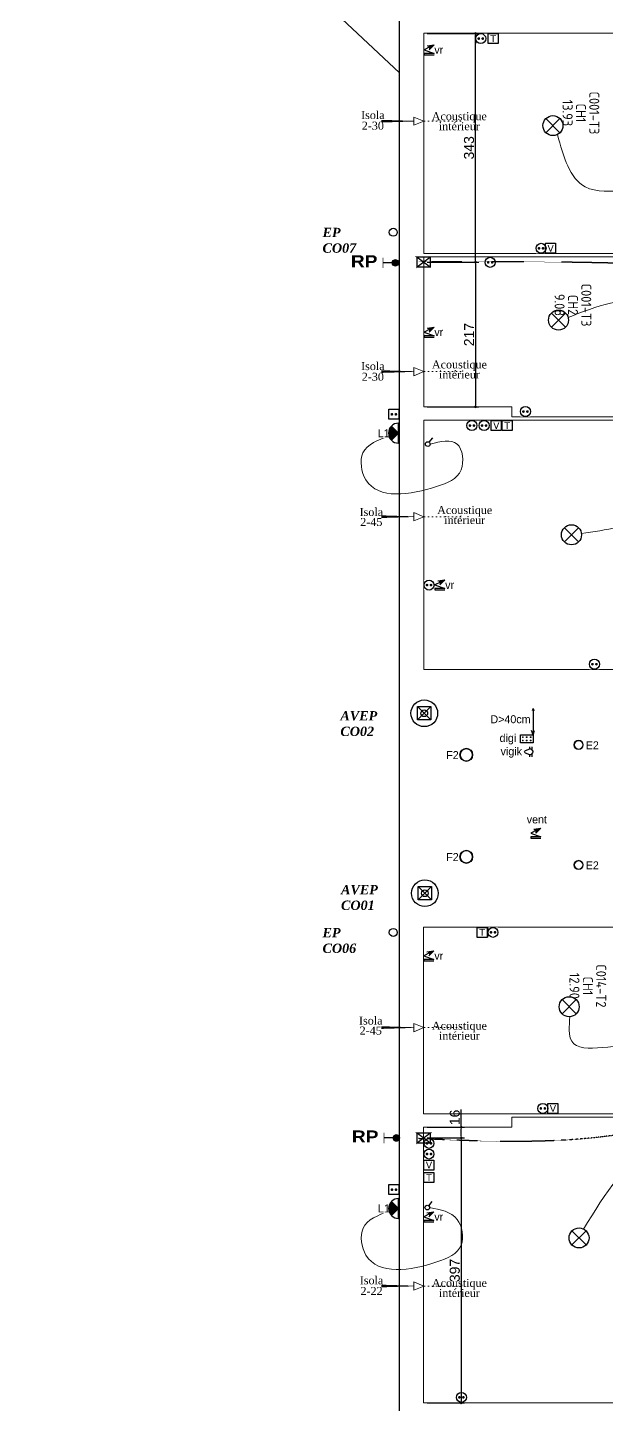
# Model space of a CAD drawing. Header units: millimetres. Extents: x 454430 to 532383, y -370512 to -310890.
# Drawn here: x 455041 to 463723, y -349450 to -328806 of the extents above; entities that cross this region are included whole.
import ezdxf

# ---------------------------------------------------------------- set-up
doc = ezdxf.new("R2010")
doc.units = ezdxf.units.MM
doc.set_wipeout_variables(frame=1)
doc.linetypes.add('ACAD_ISO03W100', pattern=[30, 12, -18])
doc.linetypes.add('prlm_ef', pattern=[0.165, 0.1, -0.065])
doc.layers.add('_GAZELEC-BOITE INCORPO', color=36, linetype='Continuous', lineweight=18)
for name, color, linetype in [('prlm-EAU-EF', 161, 'Continuous'), ('prlm-EAU-EPEXT', 145, 'Continuous'), ('prlm-ELEC-CFA', 181, 'Continuous'), ('prlm-ELEC-CFO', 201, 'Continuous'), ('prlm-VMC', 93, 'Continuous')]:
    doc.layers.add(name, color=color, linetype=linetype)
doc.layers.add('prlm-xpoly', color=7, linetype='Continuous', plot=False)
doc.layers.add('prlm-ZEROPLOT', color=254, linetype='Continuous', plot=False)
doc.styles.add('Arial', font='arial.ttf')
doc.styles.add('prlm-eau-ef', font='ariblk.ttf', dxfattribs={"height": 18})
doc.styles.add('prlm-eau-ep', font='timesbi.ttf', dxfattribs={"height": 18})
doc.styles.add('prlm-elec-cfa', font='comic.ttf', dxfattribs={"height": 12})
doc.styles.add('prlm-elec-cfo', font='comic.ttf', dxfattribs={"height": 12})
doc.styles.add('prlm-vmc', font='pala.ttf', dxfattribs={"height": 14})
doc.styles.add('prlm-xpoly', font='isocp.shx', dxfattribs={"height": 15})
doc.styles.get("Standard").update_dxf_attribs({"font": 'arial.ttf'})
doc.dimstyles.new('200', dxfattribs={"dimtxt": 150, "dimasz": 25, "dimexe": 50, "dimexo": 50, "dimgap": 20, "dimtad": 1, "dimdec": 0, "dimlfac": 0.1, "dimdsep": 46, "dimtxsty": 'Arial', "dimblk1": 'DOTBLANK', "dimblk2": 'DOTBLANK', "dimsah": 1, "dimcen": 25, "dimclrd": 5, "dimclre": 5, "dimadec": 0, "dimazin": 0, "dimtfac": 1, "dimtdec": 0, "dimtmove": 0, "dimatfit": 3, "dimldrblk": 'DOTBLANK', "dimfxl": 50, "dimtolj": 1, "dimtzin": 0, "dimarcsym": 0})

# ---------------------------------------------------------------- blocks, each defined once
blk = doc.blocks.new('xi.VR')
at = {"layer": 'prlm-ELEC-CFO', "lineweight": 5}
blk.add_hatch(color=0, dxfattribs=at).paths.add_polyline_path([(-3, 6), (-0.1, 3.7), (0, 0), (7.5, 7.5)])
at = {"layer": 'prlm-ELEC-CFO', "color": 0}
for points in [[(1, 4.2), (-7.5, 0), (7.5, -5.5), (-7.5, -5.5), (-7.5, -7.5), (7.5, -7.5)], [(-3, 6), (7.5, 7.5), (0, 0)]]:
    blk.add_lwpolyline(points, dxfattribs=at)
blk = doc.blocks.new('xi.PC')
at = {"color": 0, "lineweight": 5}
blk.add_wipeout([(-7.5, -7.5), (7.5, -7.5), (7.5, 7.5), (-7.5, 7.5)], dxfattribs=at).dxf.layer = 'prlm-ELEC-CFO'
at = {"layer": 'prlm-ELEC-CFO', "color": 0, "linetype": 'ByBlock', "lineweight": 5, "const_width": 2}
for points in [[(-4, 0, 1), (-2, 0, 1)], [(2, 0, 1), (4, 0, 1)]]:
    blk.add_lwpolyline(points, format="xyb", close=True, dxfattribs=at)
at = {"layer": 'prlm-ELEC-CFO', "color": 0, "linetype": 'ByBlock', "lineweight": -2}
blk.add_circle((0, 0), 7.5, dxfattribs=at)
blk = doc.blocks.new('xi.PTCE')
at = {"layer": 'prlm-ELEC-CFO', "color": 0}
for points in [[(-10.6, 10.6), (10.6, -10.6)], [(10.6, 10.6), (-10.6, -10.6)]]:
    blk.add_lwpolyline(points, dxfattribs=at)
at = {"layer": 'prlm-ELEC-CFO', "color": 0, "linetype": 'ByBlock'}
blk.add_circle((0, 0), 15, dxfattribs=at)
blk = doc.blocks.new('xi.lumF')
at = {"layer": 'prlm-ELEC-CFO', "color": 0, "linetype": 'ByBlock', "lineweight": 13}
for radius in [10, 8.95]:
    blk.add_circle((0, 0), radius, dxfattribs=at)
blk = doc.blocks.new('xi.vent')
at = {"layer": 'prlm-ELEC-CFO', "lineweight": 5}
blk.add_hatch(color=0, dxfattribs=at).paths.add_polyline_path([(-3, 6), (-0.1, 3.7), (0, 0), (7.5, 7.5)])
at = {"layer": 'prlm-ELEC-CFO', "color": 0}
blk.add_lwpolyline([(1, 4.2), (-7.5, 0), (7.5, -5.5), (-7.5, -5.5), (-7.5, -7.5), (7.5, -7.5)], dxfattribs=at)
at = {"layer": 'prlm-ELEC-CFO', "color": 0, "lineweight": 5, "flags": 128}
blk.add_lwpolyline([(-3, 6), (-0.1, 3.7), (0, 0), (7.5, 7.5)], close=True, dxfattribs=at)
blk = doc.blocks.new('xi.lumE')
at = {"layer": 'prlm-ELEC-CFO', "color": 0, "linetype": 'ByBlock', "lineweight": 13}
for radius in [7, 6.25]:
    blk.add_circle((0, 0), radius, dxfattribs=at)
blk = doc.blocks.new('xi.avext')
at = {"layer": 'prlm-EAU-EPEXT'}
blk.add_lwpolyline([(-10, 10), (10, 10), (10, -10), (-10, -10)], close=True, dxfattribs=at)
for points in [[(-10, 10), (10, -10)], [(-10, -10), (10, 10)]]:
    blk.add_lwpolyline(points, dxfattribs=at)
blk.add_circle((0, 0), 5, dxfattribs=at)
at = {"layer": 'prlm-ZEROPLOT'}
blk.add_circle((0, 0), 20, dxfattribs=at)
blk = doc.blocks.new('xi.epext')
at = {"layer": 'prlm-EAU-EPEXT', "color": 0, "linetype": 'ByBlock', "lineweight": -2}
blk.add_circle((0, 0), 5, dxfattribs=at)
blk = doc.blocks.new('xi.EA')
at = {"layer": 'prlm-VMC', "color": 0, "linetype": 'ByBlock', "lineweight": 5, "flags": 128}
blk.add_lwpolyline([(-6.2, -15), (6.2, -15), (0, 0)], close=True, dxfattribs=at)
at = {"layer": 'prlm-VMC', "color": 0, "linetype": 'ByBlock', "lineweight": -2, "flags": 128}
blk.add_lwpolyline([(0, -15, 1, 4, 0), (0, -63.6, 1, 1, 0)], format="xyseb", dxfattribs=at)
at = {"layer": 'prlm-VMC', "color": 0, "linetype": 'ByBlock', "lineweight": 5}
blk.add_solid([(0, 0), (6.2, -15), (-6.2, -15), (0, 0)], dxfattribs=at)
at = {"layer": 'prlm-ZEROPLOT', "color": 250, "linetype": 'ACAD_ISO03W100', "lineweight": 0, "ltscale": 0.2}
blk.add_lwpolyline([(0, 0), (0, 60)], dxfattribs=at)
blk = doc.blocks.new('xi.rp')
at = {"layer": 'prlm-EAU-EF', "lineweight": 5}
h = blk.add_hatch(color=0, dxfattribs=at)
edge = h.paths.add_edge_path()
edge.add_arc((0, 5), 5, 0, 360)
at = {"layer": 'prlm-EAU-EF', "color": 0, "const_width": 1, "flags": 128}
blk.add_lwpolyline([(-7.8, 23.5), (7.8, 23.5)], dxfattribs=at)
at = {"layer": 'prlm-EAU-EF', "color": 0, "flags": 128}
blk.add_lwpolyline([(0, 5), (0, 23.5)], dxfattribs=at)
at = {"layer": 'prlm-EAU-EF', "color": 0, "lineweight": 5}
blk.add_circle((0, 5), 5, dxfattribs=at)
blk = doc.blocks.new('xi.TEL')
at = {"layer": 'prlm-ELEC-CFA', "color": 0, "linetype": 'ByBlock', "lineweight": -2, "flags": 128}
blk.add_lwpolyline([(-7.5, 7.5), (7.5, 7.5), (7.5, -7.5), (-7.5, -7.5)], close=True, dxfattribs=at)
at = {"layer": 'prlm-ELEC-CFA', "color": 0, "linetype": 'ByBlock', "insert": (0, 0), "char_height": 10, "width": 11.36, "attachment_point": 5}
blk.add_mtext('{\\fVerdana|b0|i0|c0|p34;T}', dxfattribs=at)
blk = doc.blocks.new('xi.TV')
at = {"layer": 'prlm-ELEC-CFA', "color": 0, "linetype": 'ByBlock', "lineweight": -2, "flags": 128}
blk.add_lwpolyline([(-7.5, 7.5), (7.5, 7.5), (7.5, -7.5), (-7.5, -7.5)], close=True, dxfattribs=at)
at = {"layer": 'prlm-ELEC-CFA', "color": 0, "linetype": 'ByBlock', "insert": (0, 0), "char_height": 10, "width": 11.36, "attachment_point": 5}
blk.add_mtext('{\\fVerdana|b0|i0|c0|p34;V}', dxfattribs=at)
blk = doc.blocks.new('xi.digi')
at = {"layer": 'prlm-ELEC-CFA', "color": 0}
blk.add_lwpolyline([(6.1, -9.5), (-6.1, -9.5), (-6.1, 9.5), (6.1, 9.5)], close=True, dxfattribs=at)
at = {"layer": 'prlm-ELEC-CFA', "color": 0, "linetype": 'ByBlock', "lineweight": 9}
for points in [[(-3.1, 5.2), (-1.8, 5.2), (-1.8, 6.5), (-3.1, 6.5)], [(-3.1, -0.6), (-1.8, -0.6), (-1.8, 0.6), (-3.1, 0.6)], [(3.1, 5.2), (1.8, 5.2), (1.8, 6.5), (3.1, 6.5)], [(3.1, -0.6), (1.8, -0.6), (1.8, 0.6), (3.1, 0.6)], [(-3.1, -5.2), (-1.8, -5.2), (-1.8, -6.5), (-3.1, -6.5)], [(3.1, -5.2), (1.8, -5.2), (1.8, -6.5), (3.1, -6.5)]]:
    blk.add_lwpolyline(points, close=True, dxfattribs=at)
blk = doc.blocks.new('xi.vigik')
at = {"layer": 'prlm-ELEC-CFA', "color": 0, "linetype": 'ByBlock', "lineweight": -2, "flags": 128}
for points in [[(-7.6, 4.1), (-3.1, 4.1)], [(-4.5, 1.1), (-7.6, 1.1)], [(2.8, 4.1), (7.4, 4.1)], [(7.4, 1.1), (4, 1.1)]]:
    blk.add_lwpolyline(points, dxfattribs=at)
blk.add_lwpolyline([(-2, -5.2), (-4.5, 1.1, -0.314408), (-4, 3.3), (-1.4, 5.6, -0.398895), (1.3, 5.5), (3.6, 3.3, -0.290522), (4.1, 1.2), (1.8, -5.2, -0.689852)], format="xyb", close=True, dxfattribs=at)
blk = doc.blocks.new('xi.SA')
at = {"layer": 'prlm-ELEC-CFO', "color": 0}
blk.add_lwpolyline([(0.2, -1.3), (5.5, 5.3)], dxfattribs=at)
blk.add_circle((-2, -4), 3.5, dxfattribs=at)
blk = doc.blocks.new('xi.LUM1')
at = {"layer": 'prlm-ELEC-CFO', "linetype": 'ByBlock', "lineweight": 5}
blk.add_hatch(color=0, dxfattribs=at).paths.add_polyline_path([(10.6, 10.6, 0.414214), (-10.6, 10.6), (0, 0)])
at = {"layer": 'prlm-ELEC-CFO', "color": 0, "linetype": 'ByBlock', "lineweight": -2, "flags": 128}
blk.add_lwpolyline([(15, 0, 1), (-15, 0)], format="xyb", close=True, dxfattribs=at)
at = {"layer": 'prlm-ELEC-CFO', "color": 0}
blk.add_lwpolyline([(-10.6, 10.6), (0, 0), (10.6, 10.6)], dxfattribs=at)
blk = doc.blocks.new('xi.PC-EXT')
at = {"layer": 'prlm-ELEC-CFO', "color": 0, "linetype": 'ByBlock', "lineweight": -2, "flags": 128}
blk.add_lwpolyline([(-7.5, 7.5), (7.5, 7.5), (7.5, -7.5), (-7.5, -7.5)], close=True, dxfattribs=at)
at = {"layer": 'prlm-ELEC-CFO', "color": 0, "linetype": 'ByBlock', "lineweight": 5, "const_width": 2}
for points in [[(-4, 0, 1), (-2, 0, 1)], [(2, 0, 1), (4, 0, 1)]]:
    blk.add_lwpolyline(points, format="xyb", close=True, dxfattribs=at)
blk = doc.blocks.new('_DOTBLANK')
at = {"color": 0, "linetype": 'ByBlock'}
blk.add_line((-0.5, 0), (-1, 0), dxfattribs=at)
blk.add_circle((0, 0), 0.5, dxfattribs=at)
blk = doc.blocks.new('*D138')
at = {"layer": '_GAZELEC-BOITE INCORPO', "color": 5, "lineweight": -2, "transparency": 16777216}
for p, q in [((461032, -328894), (461808, -328894)), ((461758, -332299), (461758, -328919)), ((461032, -332324), (461808, -332324))]:
    blk.add_line(p, q, dxfattribs=at)
at = {"layer": '_GAZELEC-BOITE INCORPO', "color": 5, "lineweight": -2, "transparency": 16777216, "xscale": 25, "yscale": 25, "zscale": 25}
for p, rotation in [((461758, -328894), 90), ((461758, -332324), 270)]:
    blk.add_blockref('_DOTBLANK', p, dxfattribs=dict(at, rotation=rotation))
at = {"layer": '_GAZELEC-BOITE INCORPO', "color": 0, "transparency": 16777216, "insert": (461662, -330609), "char_height": 150, "attachment_point": 5, "rotation": 90, "style": 'Arial'}
blk.add_mtext('\\A1;343', dxfattribs=at)
blk = doc.blocks.new('*D139')
at = {"layer": '_GAZELEC-BOITE INCORPO', "color": 5, "lineweight": -2, "transparency": 16777216}
for p, q in [((461032, -332324), (461808, -332324)), ((461758, -332349), (461758, -334469)), ((461032, -334494), (461808, -334494))]:
    blk.add_line(p, q, dxfattribs=at)
at = {"layer": '_GAZELEC-BOITE INCORPO', "color": 5, "lineweight": -2, "transparency": 16777216, "xscale": 25, "yscale": 25, "zscale": 25}
for p, rotation in [((461758, -332324), 90), ((461758, -334494), 270)]:
    blk.add_blockref('_DOTBLANK', p, dxfattribs=dict(at, rotation=rotation))
at = {"layer": '_GAZELEC-BOITE INCORPO', "color": 0, "transparency": 16777216, "insert": (461663, -333409), "char_height": 150, "attachment_point": 5, "rotation": 90, "style": 'Arial'}
blk.add_mtext('\\A1;217', dxfattribs=at)
blk = doc.blocks.new('*D222')
at = {"layer": '_GAZELEC-BOITE INCORPO', "color": 5, "lineweight": -2, "transparency": 16777216}
for p, q in [((461546, -345292), (461546, -345027)), ((461032, -345292), (461596, -345292)), ((461546, -345430), (461546, -345317)), ((461032, -345455), (461596, -345455))]:
    blk.add_line(p, q, dxfattribs=at)
at = {"layer": '_GAZELEC-BOITE INCORPO', "color": 5, "lineweight": -2, "transparency": 16777216, "xscale": 25, "yscale": 25, "zscale": 25}
for p, rotation in [((461546, -345292), 90), ((461546, -345455), 270)]:
    blk.add_blockref('_DOTBLANK', p, dxfattribs=dict(at, rotation=rotation))
at = {"layer": '_GAZELEC-BOITE INCORPO', "color": 0, "transparency": 16777216, "insert": (461449, -345147), "char_height": 150, "attachment_point": 5, "rotation": 90, "style": 'Arial'}
blk.add_mtext('\\A1;16', dxfattribs=at)
blk = doc.blocks.new('*D223')
at = {"layer": '_GAZELEC-BOITE INCORPO', "color": 5, "lineweight": -2, "transparency": 16777216}
for p, q in [((461032, -345455), (461596, -345455)), ((461546, -345480), (461546, -349401)), ((461032, -349426), (461596, -349426))]:
    blk.add_line(p, q, dxfattribs=at)
at = {"layer": '_GAZELEC-BOITE INCORPO', "color": 5, "lineweight": -2, "transparency": 16777216, "xscale": 25, "yscale": 25, "zscale": 25}
for p, rotation in [((461546, -345455), 90), ((461546, -349426), 270)]:
    blk.add_blockref('_DOTBLANK', p, dxfattribs=dict(at, rotation=rotation))
at = {"layer": '_GAZELEC-BOITE INCORPO', "color": 0, "transparency": 16777216, "insert": (461449, -347441), "char_height": 150, "attachment_point": 5, "rotation": 90, "style": 'Arial'}
blk.add_mtext('\\A1;397', dxfattribs=at)

msp = doc.modelspace()

# ---------------------------------------------------------------- linework, layer by layer
at = {"layer": '_GAZELEC-BOITE INCORPO', "const_width": 20}
msp.add_lwpolyline([(460880.8, -332347.8), (460880.8, -332397.8), (461080.8, -332397.8), (461080.8, -332247.8), (460880.8, -332247.8), (460880.8, -332397.8), (461080.8, -332247.8), (460880.8, -332247.8), (461080.8, -332397.8)], dxfattribs=at)
at = {"layer": 'prlm-ELEC-CFA'}
for points in [[(462621.6, -339015.1), (462606.9, -339048.6)], [(462621.6, -339015.1), (462633.8, -339050)], [(462621.6, -339409.9), (462598.1, -339345)], [(462621.6, -339409.9), (462642.9, -339344.1)]]:
    msp.add_lwpolyline(points, dxfattribs=at)
at = {"layer": 'prlm-ELEC-CFO', "lineweight": 13}
for points in [[(464982.7, -332121.2), (464628, -331311.8), (463405.2, -331195.2), (462986.6, -330411.4)], [(464921.7, -333321.6), (464368.6, -332944.8), (463148.7, -333152.2)], [(465151.9, -334847), (465117.8, -335288.8), (464416.7, -336102.9), (463347.1, -336393.6)], [(464515.8, -345018.6), (464247.4, -344104), (463201.6, -344003.3), (463173.3, -343636.6)], [(465429.9, -345362.4), (464521.3, -345541.5), (463380.6, -346820.2)]]:
    msp.add_spline(points, degree=3, dxfattribs=at)
at = {"layer": 'prlm-xpoly', "lineweight": 0}
for points in [[(465206.5, -328891.2), (460981.8, -328891.2), (460981.8, -332196.2), (465205.9, -332196.2), (465205.9, -330996.2), (464535.9, -330996.5), (464535.9, -330946.5), (465206.2, -330946.2)], [(465205.9, -332246.2), (460981.8, -332246.2), (460981.8, -334491), (462302.2, -334491), (462302.2, -334643.2), (464536.3, -334643.2), (464536.3, -333381.4), (465205.9, -333381.2)], [(460981.8, -338431), (467757, -338431), (467757, -334691.4), (460981.8, -334693.2)], [(460981.6, -342292.3), (460981.6, -345092.2), (465561.7, -345092.2), (465564.3, -342192.3), (464531.5, -342192.4), (464531.5, -342893.7), (464481.1, -342892.2), (464481.5, -342292.7)], [(460981.6, -349423.6), (465279.7, -349424), (465279.7, -349354), (467146.9, -349354), (467146.9, -348951.9), (467757.5, -348951.9), (467757.5, -347112.1), (465564.3, -347112.1), (465564.3, -345142.2), (462302, -345142.2), (462302, -345292.2), (460981.6, -345292.2)]]:
    msp.add_lwpolyline(points, close=True, dxfattribs=at)

# ---------------------------------------------------------------- block references
at = {"layer": 'prlm-EAU-EPEXT'}
for name, p, xscale, yscale, zscale in [('xi.epext', (460525.8, -331875.6), 11.99999999999999, 11.99999999999999, 11.99999999999999), ('xi.avext', (460991.2, -339087.6), 10, 10, 10), ('xi.avext', (461000.6, -341785.8), 10, 10, 10), ('xi.epext', (460525.8, -342373.7), 11.99999999999999, 11.99999999999999, 11.99999999999999)]:
    msp.add_blockref(name, p, dxfattribs=dict(at, xscale=xscale, yscale=yscale, zscale=zscale))
at = {"layer": 'prlm-ELEC-CFA', "xscale": 10, "yscale": 10, "zscale": 10}
for p in [(462232.2, -334772.8), (461061.6, -346048.8)]:
    msp.add_blockref('xi.TEL', p, dxfattribs=at)
at = {"layer": 'prlm-ELEC-CFO', "xscale": 10, "yscale": 10, "zscale": 10}
for name, p in [('xi.PTCE', (462920.3, -330276.8)), ('xi.PTCE', (463004.1, -333192)), ('xi.PC-EXT', (460534.8, -334605)), ('xi.SA', (461063.5, -335011.4)), ('xi.PTCE', (463198.2, -336411.2)), ('xi.PTCE', (463163.8, -343486.9)), ('xi.PC-EXT', (460536.6, -346229.2)), ('xi.PTCE', (463311.5, -346953.4))]:
    msp.add_blockref(name, p, dxfattribs=at)

# ---------------------------------------------------------------- texts
at = {"layer": 'prlm-EAU-EF', "lineweight": 20, "insert": (460104.2, -345342.1), "char_height": 180, "attachment_point": 2, "line_spacing_factor": 0.8, "style": 'prlm-eau-ef', "bg_fill": 3, "box_fill_scale": 0.95, "bg_fill_color": 256, "bg_fill_transparency": 0}
msp.add_mtext('RP', dxfattribs=at)
at = {"layer": 'prlm-EAU-EPEXT', "char_height": 140, "attachment_point": 1, "style": 'prlm-eau-ep'}
for s, width, insert in [('EP CO07', 91.584, (459464.9, -331808.7)), ('AVEP CO02', 153.021, (459732.8, -339054.9)), ('AVEP CO01', 153.021, (459742.2, -341662)), ('EP CO06', 91.584, (459464.9, -342306.8))]:
    msp.add_mtext_dynamic_manual_height_columns(s, width=width, gutter_width=75, heights=[0], dxfattribs=dict(at, insert=insert))
at = {"layer": 'prlm-ELEC-CFO', "lineweight": 20, "char_height": 120, "attachment_point": 2, "line_spacing_factor": 0.8, "style": 'prlm-elec-cfo', "bg_fill": 3, "box_fill_scale": 0.95, "bg_fill_color": 256, "bg_fill_transparency": 0}
for s, insert in [('E2', (463510.4, -339507.3)), ('F2', (461413.4, -339654.3)), ('vent', (462679.3, -340618.6)), ('F2', (461413.4, -341183.2)), ('E2', (463510.4, -341307.3))]:
    msp.add_mtext(s, dxfattribs=dict(at, insert=insert))
at = {"layer": 'prlm-VMC', "char_height": 120, "width": 173.979, "attachment_point": 5, "line_spacing_factor": 0.8, "style": 'prlm-vmc', "bg_fill": 3, "box_fill_scale": 1.1, "bg_fill_color": 256, "bg_fill_transparency": 0}
for s, insert in [('Isola\\P2-30', (460219.7, -330198.5)), ('Isola\\P2-30', (460219.7, -333962.8)), ('Isola\\P2-22', (460200.1, -347668.8))]:
    msp.add_mtext(s, dxfattribs=dict(at, insert=insert))
at = {"layer": 'prlm-VMC', "linetype": 'ByBlock', "lineweight": -2, "char_height": 120, "width": 236.74, "attachment_point": 2, "line_spacing_factor": 0.75, "style": 'prlm-vmc', "bg_fill": 3, "box_fill_scale": 1.1, "bg_fill_color": 256, "bg_fill_transparency": 0}
for insert in [(460197, -336008.9), (460187.9, -343634.2)]:
    msp.add_mtext('Isola\\P2-45', dxfattribs=dict(at, insert=insert))
at = {"layer": 'prlm-xpoly', "lineweight": 20, "char_height": 150, "attachment_point": 5, "rotation": 270, "line_spacing_factor": 0.8, "style": 'prlm-xpoly'}
for s, insert in [('C001-T3\\PCH1\\P13.93', (463340.3, -330086.2)), ('C001-T3\\PCH2\\P9.08', (463220.3, -332966.2)), ('C014-T2\\PCH1\\P12.90', (463443.6, -343174.8))]:
    msp.add_mtext(s, dxfattribs=dict(at, insert=insert))

# ---------------------------------------------------------------- next in the draw order: block references
at = {"layer": 'prlm-EAU-EF', "xscale": 10, "yscale": 10, "zscale": 10, "rotation": 89.999993332397}
msp.add_blockref('xi.rp', (460622, -345454.9), dxfattribs=at)
at = {"layer": 'prlm-ELEC-CFO', "xscale": 10, "yscale": 10, "zscale": 10}
for name, p in [('xi.PC', (461838, -328971.2)), ('xi.PC', (462742.2, -332116.2)), ('xi.PC', (461979, -332326.2)), ('xi.PC', (462507.5, -334563.2)), ('xi.PC', (461887.5, -334772.9)), ('xi.PC', (463542.5, -338351)), ('xi.lumE', (463305.7, -339561.6)), ('xi.lumF', (461621.6, -339710.5)), ('xi.vent', (462664.2, -340882.3)), ('xi.lumF', (461621.6, -341239.4)), ('xi.lumE', (463305.7, -341361.6)), ('xi.PC', (462021.3, -342372.4)), ('xi.PC', (462768.9, -345012.2)), ('xi.PC', (461061.6, -345695.1)), ('xi.PC', (461547.9, -349343.6))]:
    msp.add_blockref(name, p, dxfattribs=at)

# ---------------------------------------------------------------- next in the draw order: texts
at = {"layer": 'prlm-EAU-EF', "lineweight": 20, "insert": (460089, -332219.6), "char_height": 180, "attachment_point": 2, "line_spacing_factor": 0.8, "style": 'prlm-eau-ef', "bg_fill": 3, "box_fill_scale": 0.95, "bg_fill_color": 256, "bg_fill_transparency": 0}
msp.add_mtext('RP', dxfattribs=at)
at = {"layer": 'prlm-ELEC-CFA', "lineweight": 20, "insert": (462284.1, -339116.7), "char_height": 120, "attachment_point": 2, "line_spacing_factor": 0.8, "style": 'prlm-elec-cfa', "bg_fill": 3, "box_fill_scale": 0.95, "bg_fill_color": 256, "bg_fill_transparency": 0}
msp.add_mtext('D>40cm', dxfattribs=at)
at = {"layer": 'prlm-ELEC-CFO', "lineweight": 20, "char_height": 120, "attachment_point": 5, "line_spacing_factor": 0.8, "style": 'prlm-elec-cfo', "bg_fill": 3, "box_fill_scale": 1.1, "bg_fill_color": 256, "bg_fill_transparency": 0}
for insert in [(461209, -329139.6), (461209, -333371.5), (461371.1, -337163.3), (461208.8, -342722.9), (461208.8, -346636.3)]:
    msp.add_mtext('vr', dxfattribs=dict(at, insert=insert))
at = {"layer": 'prlm-VMC', "char_height": 120, "width": 236.74, "attachment_point": 2, "line_spacing_factor": 0.75, "style": 'prlm-vmc', "bg_fill": 3, "box_fill_scale": 1.1, "bg_fill_color": 256, "bg_fill_transparency": 0}
for insert in [(461515.8, -330075.2), (461517.9, -333797.1), (461597.2, -335980), (461517.9, -343710.8), (461517.9, -347568.8)]:
    msp.add_mtext('Acoustique intérieur', dxfattribs=dict(at, insert=insert))

# ---------------------------------------------------------------- next in the draw order: linework, layer by layer
at = {"layer": 'prlm-EAU-EF', "linetype": 'prlm_ef'}
msp.add_spline([(467197.6, -334085.2), (467186, -333914.7), (467165.4, -333638), (467059.2, -333299.5), (466825.7, -333066), (463719.6, -332335.6), (460910.1, -332317.6)], degree=3, dxfattribs=at)
at = {"layer": 'prlm-ELEC-CFA'}
msp.add_lwpolyline([(462621.6, -339015.1), (462621.6, -339447.5)], dxfattribs=at)
at = {"layer": 'prlm-ELEC-CFO', "lineweight": 13}
msp.add_spline([(461071.6, -346498.8), (461484.4, -346675.5), (461543.6, -347060.7), (461177.4, -347313.7), (460116.6, -347211.4), (460073.5, -346807.8), (460462.2, -346552.2)], degree=3, dxfattribs=at)
at = {"layer": 'prlm-ZEROPLOT', "ltscale": 50}
msp.add_lwpolyline([(460621.8, -329483.9), (460621.8, -318773.9), (465897.5, -318773.8), (464495.9, -310889.9), (455849.5, -312401.6), (455041.1, -322804.6), (455351.6, -324545.2)], close=True, dxfattribs=at)

# ---------------------------------------------------------------- next in the draw order: block references
at = {"layer": 'prlm-EAU-EF', "xscale": 10, "yscale": 10, "zscale": 10, "rotation": 89.999993332397}
msp.add_blockref('xi.rp', (460606.8, -332332.4), dxfattribs=at)
at = {"layer": 'prlm-ELEC-CFA', "xscale": 10, "yscale": 10, "zscale": 10}
for name, p in [('xi.TEL', (462023.5, -328971.2)), ('xi.TV', (462885.9, -332116.2)), ('xi.TV', (462071.3, -334772.9)), ('xi.TEL', (461857.5, -342372.4)), ('xi.TV', (462920.1, -345012.2)), ('xi.TV', (461061.6, -345860.5))]:
    msp.add_blockref(name, p, dxfattribs=at)
at = {"layer": 'prlm-ELEC-CFO', "xscale": 10, "yscale": 10, "zscale": 10}
for name, p in [('xi.VR', (461061.8, -329139.6)), ('xi.VR', (461061.8, -333371.5)), ('xi.PC', (461705.5, -334773)), ('xi.VR', (461223.9, -337163.3)), ('xi.VR', (461061.6, -342722.9)), ('xi.PC', (461061.6, -345535.4)), ('xi.SA', (461056.6, -346458.8)), ('xi.VR', (461061.6, -346636.3))]:
    msp.add_blockref(name, p, dxfattribs=at)
at = {"layer": 'prlm-VMC', "xscale": 10, "yscale": 10, "zscale": 10}
for p, rotation in [((460981.8, -330209.7), 269.9997596708823), ((460981.8, -333963.9), 270.0000000000228), ((460981.8, -336139.6), 270.0000000000222), ((460981.8, -343799.5), 270.000000000051), ((460981.8, -347674.3), 270.000000000051)]:
    msp.add_blockref('xi.EA', p, dxfattribs=dict(at, rotation=rotation))

# ---------------------------------------------------------------- next in the draw order: dimensions: what is measured, and where the dimension line sits
at = {"layer": '_GAZELEC-BOITE INCORPO'}
for base, p2, picture, middle in [((461758.4, -328893.9), (460981.8, -328893.9), '*D138', (461661.7, -330608.7)), ((461758.4, -334493.6), (460981.8, -334493.6), '*D139', (461663, -333408.6))]:
    dim = msp.add_linear_dim(base=base, p1=(460981.8, -332323.6), p2=p2, angle=90, dimstyle='200', dxfattribs=at)
    dim.commit()
    dim.dimension.update_dxf_attribs({"geometry": picture, "text_midpoint": middle})

# ---------------------------------------------------------------- next in the draw order: linework, layer by layer
at = {"layer": '_GAZELEC-BOITE INCORPO', "const_width": 20}
msp.add_lwpolyline([(460881.4, -345479.9), (460881.4, -345529.9), (461081.4, -345529.9), (461081.4, -345379.9), (460881.4, -345379.9), (460881.4, -345529.9), (461081.4, -345379.9), (460881.4, -345379.9), (461081.4, -345529.9)], dxfattribs=at)
at = {"layer": 'prlm-EAU-EF', "linetype": 'prlm_ef'}
msp.add_spline([(467196.6, -344872.7), (466970.1, -344863), (464087.5, -345374.9), (460903.2, -345464.6)], degree=3, dxfattribs=at)
at = {"layer": 'prlm-ELEC-CFO', "lineweight": 13}
msp.add_spline([(461078.5, -335051.4), (461482.6, -335051.4), (461541.8, -335436.6), (461175.6, -335689.5), (460114.8, -335587.3), (460071.7, -335183.6), (460460.4, -334928)], degree=3, dxfattribs=at)

# ---------------------------------------------------------------- next in the draw order: block references
at = {"layer": 'prlm-ELEC-CFO', "xscale": 10, "yscale": 10, "zscale": 10}
msp.add_blockref('xi.PC', (461061.8, -337165.4), dxfattribs=at)

# ---------------------------------------------------------------- next in the draw order: texts
at = {"layer": 'prlm-ELEC-CFO', "lineweight": 20, "insert": (460385.4, -346512), "char_height": 120, "attachment_point": 5, "line_spacing_factor": 0.8, "style": 'prlm-elec-cfo', "bg_fill": 3, "box_fill_scale": 1.1, "bg_fill_color": 256, "bg_fill_transparency": 0}
msp.add_mtext('L1', dxfattribs=at)

# ---------------------------------------------------------------- next in the draw order: dimensions: what is measured, and where the dimension line sits
at = {"layer": '_GAZELEC-BOITE INCORPO'}
for base, p1, p2, picture, middle in [((461545.6, -345292.2), (460981.6, -345455.1), (460981.6, -345292.2), '*D222', (461449, -345146.9)), ((461545.6, -349426.2), (460981.6, -345454.8), (460981.9, -349426.2), '*D223', (461448.9, -347440.5))]:
    dim = msp.add_linear_dim(base=base, p1=p1, p2=p2, angle=90, dimstyle='200', dxfattribs=at)
    dim.commit()
    dim.dimension.update_dxf_attribs({"geometry": picture, "text_midpoint": middle})

# ---------------------------------------------------------------- next in the draw order: linework, layer by layer
at = {"layer": 'prlm-ZEROPLOT'}
msp.add_lwpolyline([(460621.8, -321130.8), (469528.3, -321130.8), (469528.3, -324327.2), (476621.9, -324326.1), (476621.9, -365259.1), (469151.8, -365259.1), (469147, -363469), (460621.8, -363469)], close=True, dxfattribs=at)

# ---------------------------------------------------------------- next in the draw order: block references
at = {"layer": 'prlm-ELEC-CFO', "xscale": 10, "yscale": 10, "zscale": 10, "rotation": 90.00000000000034}
msp.add_blockref('xi.LUM1', (460606.6, -346511.8), dxfattribs=at)

# ---------------------------------------------------------------- next in the draw order: texts
at = {"layer": 'prlm-ELEC-CFO', "lineweight": 20, "insert": (460383.6, -334887.9), "char_height": 120, "attachment_point": 5, "line_spacing_factor": 0.8, "style": 'prlm-elec-cfo', "bg_fill": 3, "box_fill_scale": 1.1, "bg_fill_color": 256, "bg_fill_transparency": 0}
msp.add_mtext('L1', dxfattribs=at)

# ---------------------------------------------------------------- next in the draw order: block references
at = {"layer": 'prlm-ELEC-CFO', "xscale": 10, "yscale": 10, "zscale": 10, "rotation": 90.00000000000034}
msp.add_blockref('xi.LUM1', (460604.8, -334887.6), dxfattribs=at)

# ---------------------------------------------------------------- next in the draw order: texts
at = {"layer": 'prlm-ELEC-CFA', "lineweight": 20, "insert": (462245.2, -339397.2), "char_height": 120, "attachment_point": 2, "line_spacing_factor": 0.8, "style": 'prlm-elec-cfa', "bg_fill": 3, "box_fill_scale": 0.95, "bg_fill_color": 256, "bg_fill_transparency": 0}
msp.add_mtext('digi', dxfattribs=at)

# ---------------------------------------------------------------- next in the draw order: block references
at = {"layer": 'prlm-ELEC-CFA', "xscale": 10, "yscale": 10, "zscale": 10, "rotation": 269.9999999999996}
msp.add_blockref('xi.digi', (462526.8, -339470.9), dxfattribs=at)

# ---------------------------------------------------------------- next in the draw order: texts
at = {"layer": 'prlm-ELEC-CFA', "lineweight": 20, "insert": (462296.3, -339597.1), "char_height": 120, "attachment_point": 2, "line_spacing_factor": 0.8, "style": 'prlm-elec-cfa', "bg_fill": 3, "box_fill_scale": 0.95, "bg_fill_color": 256, "bg_fill_transparency": 0}
msp.add_mtext('vigik', dxfattribs=at)

# ---------------------------------------------------------------- next in the draw order: block references
at = {"layer": 'prlm-ELEC-CFA', "xscale": 10, "yscale": 10, "zscale": 10, "rotation": 269.9999999999992}
msp.add_blockref('xi.vigik', (462560.5, -339667), dxfattribs=at)

doc.saveas('drawing.dxf')
